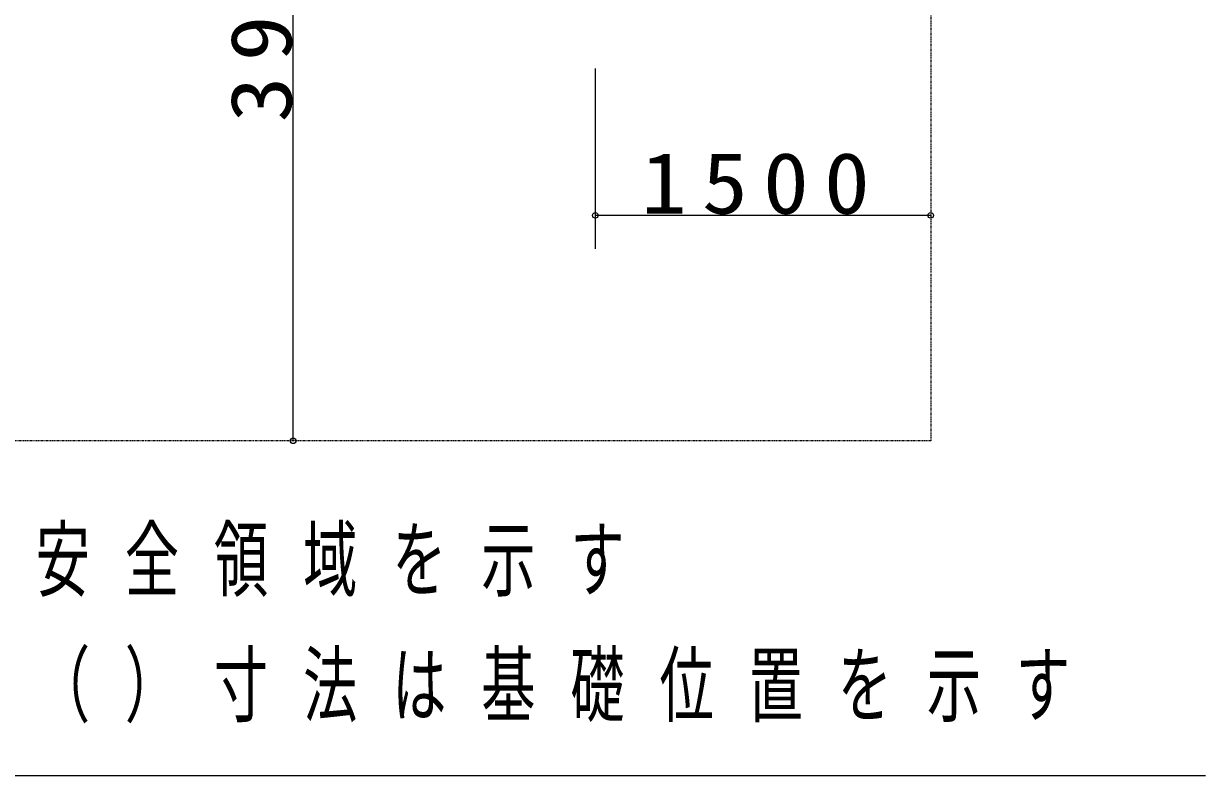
# Model space of a CAD drawing. Units: millimetres, scale not verified, with parts at other scales. Extents: x -35408 to 0, y -49934 to 13350.
# Drawn here: x -5510 to -3743, y 2835 to 3959 of the extents above; entities that cross this region are included whole.
import ezdxf

# ---------------------------------------------------------------- set-up
doc = ezdxf.new("R2010")
doc.units = ezdxf.units.MM
doc.linetypes.add('USER3', pattern=[8, 3, -1, 1, -1, 1, -1])
doc.layers.add('線', color=2, linetype='Continuous', lineweight=25)
doc.layers.add('補助', color=2, linetype='Continuous', lineweight=25)
doc.styles.add('ＭＳ ゴシック', font='')
doc.styles.get('ＭＳ ゴシック').set_extended_font_data('MS Gothic')

# ---------------------------------------------------------------- blocks, each defined once
blk = doc.blocks.new('dimension_origin')
at = {"color": 0, "linetype": 'Continuous', "lineweight": -2}
blk.add_circle((0, 0), 1.25, dxfattribs=at)

msp = doc.modelspace()

# ---------------------------------------------------------------- linework, layer by layer
at = {"layer": '線', "linetype": 'USER3'}
msp.add_lwpolyline([(-4153.333, 5968.8), (-4153.333, 3335.467), (-6680, 3335.467), (-6680, 5968.8)], close=True, dxfattribs=at)
at = {"layer": '補助', "lineweight": 13}
for p, q in [((-5106.667, 3335.467), (-5106.667, 4652.133)), ((-4655, 3891.983), (-4655, 3622.41)), ((-4153.333, 3672.41), (-4655, 3672.41))]:
    msp.add_line(p, q, dxfattribs=at)
at = {"layer": '補助'}
for p, q in [((-5527.992, 2835.467), (-5477.992, 2835.467)), ((-5477.992, 2835.467), (-3742.618, 2835.467))]:
    msp.add_line(p, q, dxfattribs=at)

# ---------------------------------------------------------------- block references
at = {"layer": '補助', "lineweight": 13, "xscale": 3.33, "yscale": 3.33}
msp.add_blockref('dimension_origin', (-4655, 3672.41), dxfattribs=at)
for p, rotation in [((-4153.333, 3672.41), 180), ((-5106.667, 3335.467), 90)]:
    msp.add_blockref('dimension_origin', p, dxfattribs=dict(at, rotation=rotation))

# ---------------------------------------------------------------- texts
at = {"layer": '補助', "insert": (-5107.667, 3993.8), "char_height": 91.64, "attachment_point": 8, "rotation": 90, "style": 'ＭＳ ゴシック'}
msp.add_mtext('\\T1.33;\\W1.1;3950', dxfattribs=at)
at = {"layer": '補助', "char_height": 91.64, "style": 'ＭＳ ゴシック'}
for s, insert, attachment_point in [('\\T1.33;\\W1.1;1500', (-4404.167, 3673.41), 8), ('\\T1.64;\\W0.65;安全領域を示す', (-5491.742, 3204.217), 1), ('\\T1.64;\\W0.65;（）寸法は基礎位置を示す', (-5491.742, 3016.717), 1)]:
    msp.add_mtext(s, dxfattribs=dict(at, insert=insert, attachment_point=attachment_point))

doc.saveas('drawing.dxf')
